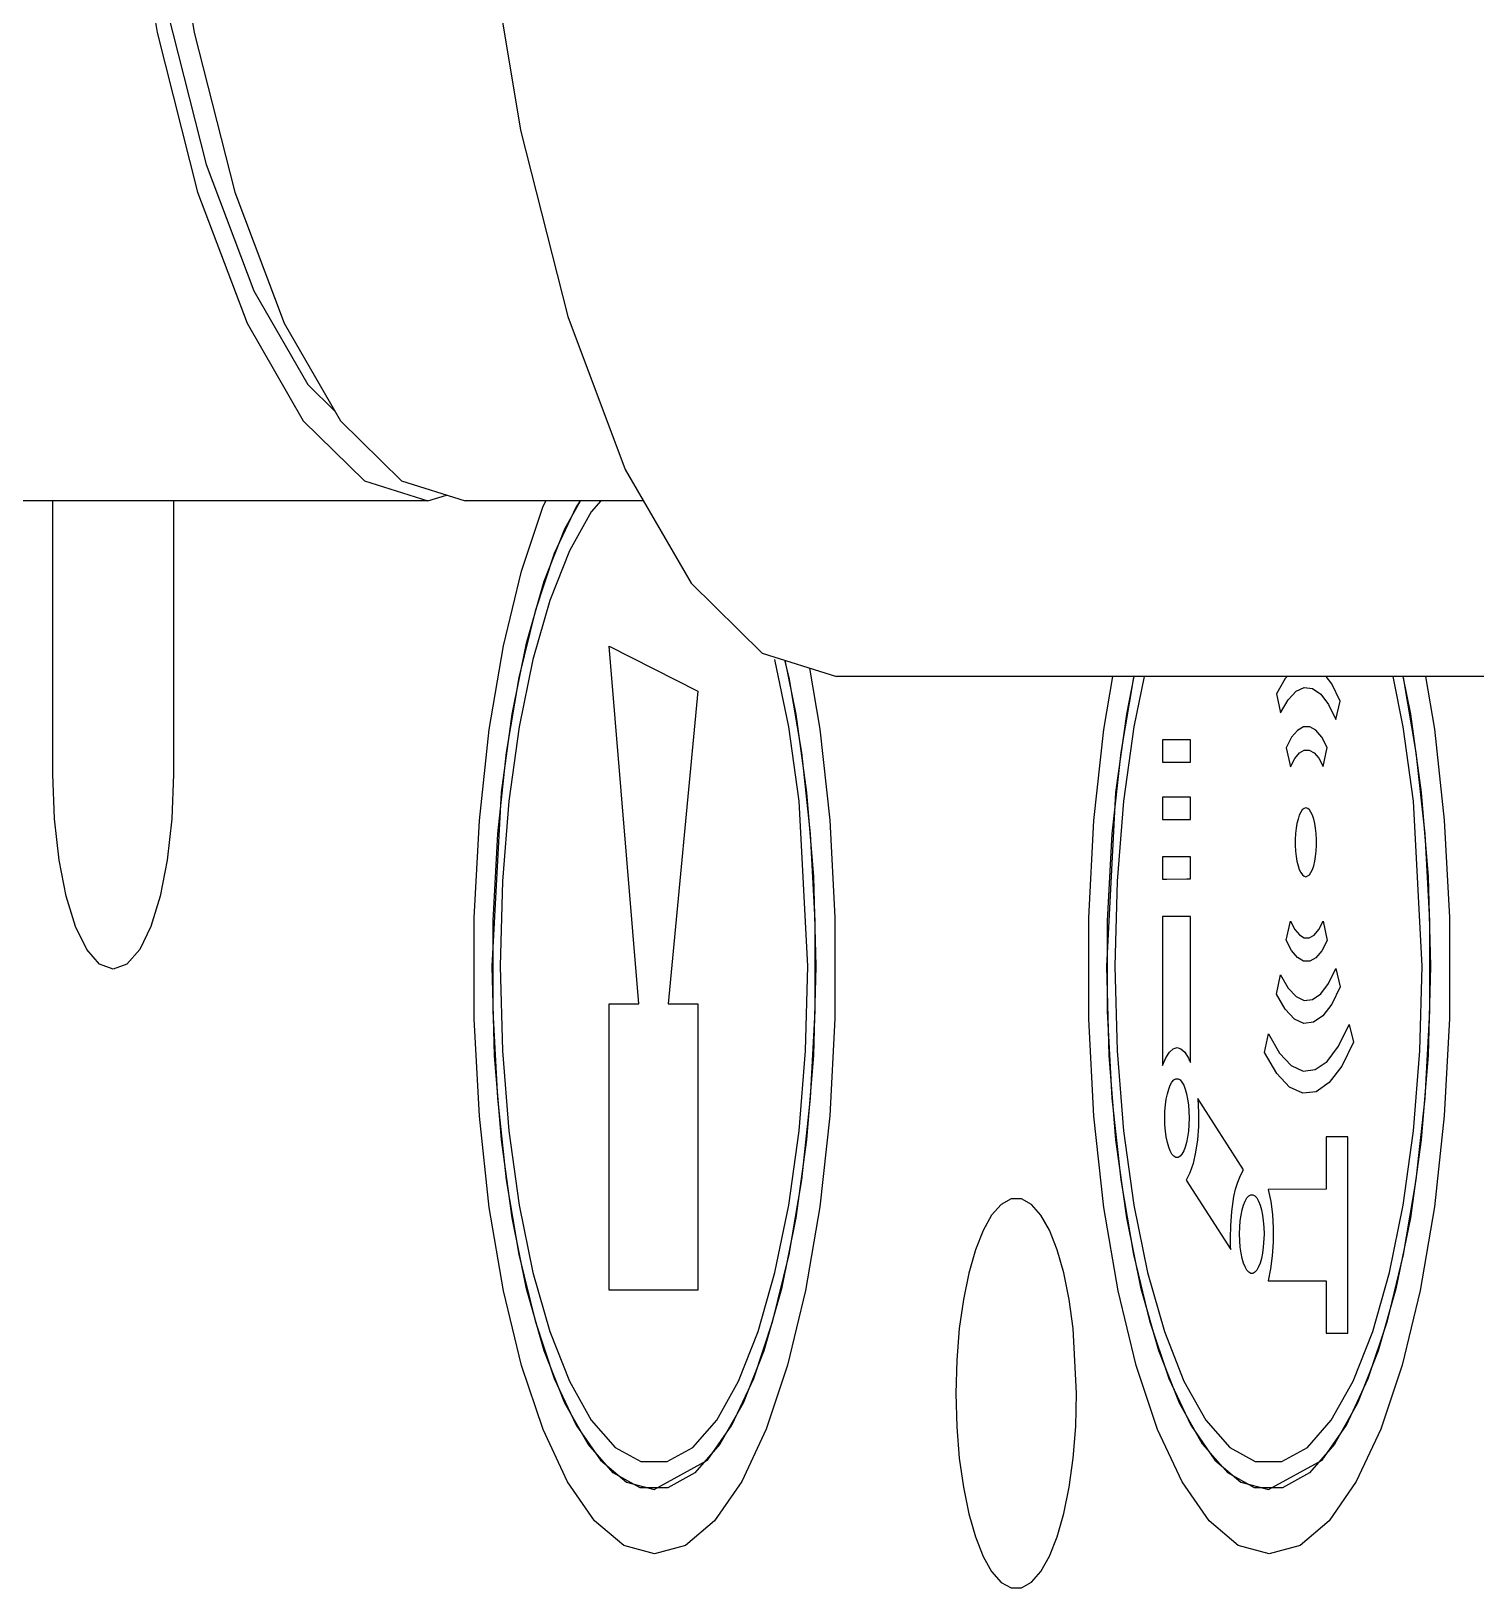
# Model space of a CAD drawing. Extents: x 1551 to 113148, y -1700 to 77018.
# Drawn here: x 14000.6 to 14019.1, y 23647.35 to 23667.28 of the extents above; entities that cross this region are included whole.
import ezdxf

# ---------------------------------------------------------------- set-up
doc = ezdxf.new("R2010")
doc.units = 0
doc.header["$LTSCALE"] = 500
doc.header["$MEASUREMENT"] = 0
doc.linetypes.add('CENTER', pattern=[3, 2.5, -0.25, 0, -0.25])
doc.layers.get('0').update_dxf_attribs({"linetype": 'CONTINUOUS'})

# ---------------------------------------------------------------- blocks, each defined once
blk = doc.blocks.new('platform_top')
at = {"linetype": 'Continuous'}
for p, q in [((-9920.431, 2245.025), (-9920.551, 2244.889)), ((-9920.302, 2245.096), (-9920.431, 2245.025)), ((-9920.169, 2245.097), (-9920.302, 2245.096)), ((-9920.041, 2245.026), (-9920.169, 2245.097)), ((-9919.92, 2244.889), (-9920.041, 2245.026)), ((-9920.551, 2244.889), (-9920.661, 2244.692)), ((-9919.81, 2244.693), (-9919.92, 2244.889)), ((-9923.869, 2244.552), (-9923.473, 2244.661)), ((-9923.473, 2244.661), (-9923.078, 2244.553)), ((-9920.661, 2244.692), (-9920.759, 2244.443)), ((-9919.712, 2244.444), (-9919.81, 2244.693)), ((-9915.999, 2244.552), (-9915.604, 2244.661)), ((-9915.604, 2244.661), (-9915.208, 2244.553)), ((-9924.242, 2244.237), (-9923.869, 2244.552)), ((-9923.078, 2244.553), (-9922.705, 2244.239)), ((-9920.759, 2244.443), (-9920.844, 2244.146)), ((-9919.627, 2244.147), (-9919.712, 2244.444)), ((-9916.372, 2244.237), (-9915.999, 2244.552)), ((-9915.208, 2244.553), (-9914.835, 2244.239)), ((-9924.588, 2243.736), (-9924.242, 2244.237)), ((-9922.705, 2244.239), (-9922.358, 2243.739)), ((-9916.719, 2243.736), (-9916.372, 2244.237)), ((-9914.835, 2244.239), (-9914.488, 2243.739)), ((-9920.844, 2244.146), (-9920.913, 2243.808)), ((-9919.558, 2243.809), (-9919.627, 2244.147)), ((-9923.466, 2243.839), (-9924.153, 2243.461)), ((-9923.113, 2243.742), (-9923.466, 2243.839)), ((-9915.596, 2243.839), (-9916.283, 2243.461)), ((-9915.243, 2243.742), (-9915.596, 2243.839)), ((-9924.902, 2243.065), (-9924.588, 2243.736)), ((-9924.311, 2243.257), (-9923.989, 2243.623)), ((-9923.989, 2243.623), (-9923.645, 2243.814)), ((-9923.645, 2243.814), (-9923.287, 2243.814)), ((-9923.287, 2243.814), (-9922.943, 2243.623)), ((-9922.779, 2243.461), (-9923.113, 2243.742)), ((-9922.943, 2243.623), (-9922.62, 2243.257)), ((-9922.358, 2243.739), (-9922.045, 2243.069)), ((-9920.913, 2243.808), (-9920.964, 2243.434)), ((-9919.506, 2243.436), (-9919.558, 2243.809)), ((-9917.032, 2243.065), (-9916.719, 2243.736)), ((-9916.441, 2243.257), (-9916.119, 2243.623)), ((-9916.119, 2243.623), (-9915.775, 2243.814)), ((-9915.775, 2243.814), (-9915.417, 2243.814)), ((-9915.417, 2243.814), (-9915.073, 2243.623)), ((-9914.909, 2243.461), (-9915.243, 2243.742)), ((-9915.073, 2243.623), (-9914.751, 2243.257)), ((-9914.488, 2243.739), (-9914.175, 2243.069)), ((-9924.153, 2243.461), (-9924.463, 2243.013)), ((-9923.636, 2243.478), (-9923.963, 2243.297)), ((-9923.296, 2243.478), (-9923.636, 2243.478)), ((-9922.969, 2243.297), (-9923.296, 2243.478)), ((-9922.469, 2243.013), (-9922.779, 2243.461)), ((-9920.964, 2243.434), (-9920.997, 2243.031)), ((-9919.474, 2243.033), (-9919.506, 2243.436)), ((-9916.283, 2243.461), (-9916.593, 2243.013)), ((-9915.766, 2243.478), (-9916.093, 2243.297)), ((-9915.426, 2243.478), (-9915.766, 2243.478)), ((-9915.099, 2243.297), (-9915.426, 2243.478)), ((-9914.599, 2243.013), (-9914.909, 2243.461)), ((-9924.607, 2242.731), (-9924.311, 2243.257)), ((-9923.963, 2243.297), (-9924.269, 2242.949)), ((-9922.663, 2242.949), (-9922.969, 2243.297)), ((-9922.62, 2243.257), (-9922.325, 2242.731)), ((-9916.737, 2242.731), (-9916.441, 2243.257)), ((-9916.093, 2243.297), (-9916.399, 2242.949)), ((-9914.793, 2242.949), (-9915.099, 2243.297)), ((-9914.751, 2243.257), (-9914.455, 2242.731)), ((-9925.177, 2242.244), (-9924.902, 2243.065)), ((-9922.045, 2243.069), (-9921.769, 2242.248)), ((-9920.997, 2243.031), (-9921.008, 2242.605)), ((-9919.463, 2242.606), (-9919.474, 2243.033)), ((-9917.307, 2242.244), (-9917.032, 2243.065)), ((-9914.175, 2243.069), (-9913.9, 2242.248)), ((-9924.463, 2243.013), (-9924.743, 2242.414)), ((-9924.269, 2242.949), (-9924.549, 2242.45)), ((-9922.382, 2242.45), (-9922.663, 2242.949)), ((-9922.189, 2242.414), (-9922.469, 2243.013)), ((-9916.593, 2243.013), (-9916.873, 2242.414)), ((-9916.399, 2242.949), (-9916.68, 2242.45)), ((-9914.512, 2242.45), (-9914.793, 2242.949)), ((-9914.319, 2242.414), (-9914.599, 2243.013)), ((-9924.87, 2242.063), (-9924.607, 2242.731)), ((-9922.325, 2242.731), (-9922.061, 2242.063)), ((-9917.001, 2242.063), (-9916.737, 2242.731)), ((-9914.455, 2242.731), (-9914.191, 2242.063)), ((-9924.549, 2242.45), (-9924.8, 2241.815)), ((-9922.132, 2241.815), (-9922.382, 2242.45)), ((-9921.008, 2242.605), (-9920.964, 2241.776)), ((-9919.474, 2242.18), (-9919.463, 2242.606)), ((-9916.68, 2242.45), (-9916.93, 2241.815)), ((-9914.262, 2241.815), (-9914.512, 2242.45)), ((-9925.408, 2241.289), (-9925.177, 2242.244)), ((-9924.743, 2242.414), (-9924.989, 2241.679)), ((-9921.943, 2241.679), (-9922.189, 2242.414)), ((-9921.769, 2242.248), (-9921.538, 2241.293)), ((-9917.538, 2241.289), (-9917.307, 2242.244)), ((-9916.873, 2242.414), (-9917.119, 2241.679)), ((-9914.073, 2241.679), (-9914.319, 2242.414)), ((-9913.9, 2242.248), (-9913.668, 2241.293)), ((-9925.097, 2241.267), (-9924.87, 2242.063)), ((-9922.061, 2242.063), (-9921.834, 2241.267)), ((-9919.506, 2241.777), (-9919.474, 2242.18)), ((-9917.228, 2241.267), (-9917.001, 2242.063)), ((-9914.191, 2242.063), (-9913.964, 2241.267)), ((-9924.203, 2241.833), (-9924.481, 2241.833)), ((-9924.481, 2241.833), (-9924.481, 2239.32)), ((-9924.204, 2241.164), (-9924.203, 2241.833)), ((-9924.989, 2241.679), (-9925.195, 2240.826)), ((-9924.8, 2241.815), (-9925.015, 2241.059)), ((-9921.916, 2241.059), (-9922.132, 2241.815)), ((-9921.736, 2240.826), (-9921.943, 2241.679)), ((-9920.964, 2241.776), (-9920.913, 2241.402)), ((-9919.558, 2241.403), (-9919.506, 2241.777)), ((-9917.119, 2241.679), (-9917.326, 2240.826)), ((-9916.93, 2241.815), (-9917.145, 2241.059)), ((-9914.046, 2241.059), (-9914.262, 2241.815)), ((-9913.866, 2240.826), (-9914.073, 2241.679)), ((-9925.589, 2240.219), (-9925.408, 2241.289)), ((-9925.283, 2240.36), (-9925.097, 2241.267)), ((-9921.834, 2241.267), (-9921.649, 2240.36)), ((-9921.538, 2241.293), (-9921.356, 2240.224)), ((-9920.913, 2241.402), (-9920.844, 2241.064)), ((-9919.627, 2241.065), (-9919.558, 2241.403)), ((-9917.72, 2240.219), (-9917.538, 2241.289)), ((-9917.413, 2240.36), (-9917.228, 2241.267)), ((-9916.156, 2241.284), (-9915.023, 2241.284)), ((-9916.156, 2237.617), (-9916.156, 2241.284)), ((-9915.023, 2241.284), (-9915.023, 2237.617)), ((-9913.964, 2241.267), (-9913.779, 2240.36)), ((-9913.668, 2241.293), (-9913.487, 2240.224)), ((-9925.015, 2241.059), (-9925.191, 2240.198)), ((-9923.459, 2241.165), (-9924.204, 2241.164)), ((-9923.492, 2241.013), (-9923.459, 2241.165)), ((-9923.338, 2240.987), (-9923.316, 2241.027)), ((-9923.316, 2241.027), (-9923.291, 2241.055)), ((-9923.291, 2241.055), (-9923.265, 2241.069)), ((-9923.265, 2241.069), (-9923.238, 2241.069)), ((-9923.238, 2241.069), (-9923.212, 2241.055)), ((-9923.212, 2241.055), (-9923.188, 2241.027)), ((-9923.188, 2241.027), (-9923.166, 2240.987)), ((-9921.74, 2240.197), (-9921.916, 2241.059)), ((-9920.844, 2241.064), (-9920.759, 2240.767)), ((-9919.711, 2240.768), (-9919.627, 2241.065)), ((-9917.145, 2241.059), (-9917.321, 2240.198)), ((-9913.871, 2240.197), (-9914.046, 2241.059)), ((-9923.526, 2240.671), (-9923.514, 2240.846)), ((-9923.514, 2240.846), (-9923.492, 2241.013)), ((-9923.389, 2240.809), (-9923.375, 2240.877)), ((-9923.375, 2240.877), (-9923.358, 2240.937)), ((-9923.358, 2240.937), (-9923.338, 2240.987)), ((-9923.166, 2240.987), (-9923.146, 2240.937)), ((-9923.146, 2240.937), (-9923.129, 2240.877)), ((-9923.129, 2240.877), (-9923.115, 2240.809)), ((-9925.195, 2240.826), (-9925.358, 2239.87)), ((-9923.527, 2240.492), (-9923.526, 2240.671)), ((-9923.408, 2240.566), (-9923.399, 2240.733)), ((-9923.399, 2240.733), (-9923.389, 2240.809)), ((-9923.115, 2240.809), (-9923.104, 2240.733)), ((-9923.104, 2240.733), (-9923.098, 2240.652)), ((-9923.098, 2240.652), (-9923.096, 2240.565)), ((-9922.412, 2239.876), (-9922.982, 2240.762)), ((-9922.982, 2240.762), (-9922.98, 2240.721)), ((-9922.98, 2240.721), (-9922.978, 2240.614)), ((-9921.574, 2239.87), (-9921.736, 2240.826)), ((-9920.759, 2240.767), (-9920.661, 2240.518)), ((-9919.81, 2240.519), (-9919.711, 2240.768)), ((-9917.326, 2240.826), (-9917.488, 2239.87)), ((-9913.704, 2239.87), (-9913.866, 2240.826)), ((-9923.517, 2240.315), (-9923.527, 2240.492)), ((-9923.406, 2240.479), (-9923.408, 2240.566)), ((-9923.399, 2240.398), (-9923.406, 2240.479)), ((-9923.098, 2240.479), (-9923.104, 2240.398)), ((-9923.096, 2240.565), (-9923.098, 2240.479)), ((-9922.981, 2240.459), (-9922.994, 2240.276)), ((-9922.978, 2240.614), (-9922.981, 2240.459)), ((-9920.661, 2240.518), (-9920.55, 2240.322)), ((-9919.92, 2240.323), (-9919.81, 2240.519)), ((-9925.421, 2239.358), (-9925.283, 2240.36)), ((-9923.495, 2240.148), (-9923.517, 2240.315)), ((-9923.389, 2240.322), (-9923.399, 2240.398)), ((-9923.375, 2240.254), (-9923.389, 2240.322)), ((-9923.358, 2240.194), (-9923.375, 2240.254)), ((-9923.129, 2240.254), (-9923.146, 2240.194)), ((-9923.115, 2240.322), (-9923.129, 2240.254)), ((-9923.104, 2240.398), (-9923.115, 2240.322)), ((-9922.994, 2240.276), (-9923.022, 2240.084)), ((-9921.649, 2240.36), (-9921.511, 2239.358)), ((-9920.55, 2240.322), (-9920.43, 2240.186)), ((-9920.04, 2240.186), (-9919.92, 2240.323)), ((-9917.551, 2239.358), (-9917.413, 2240.36)), ((-9913.779, 2240.36), (-9913.641, 2239.358)), ((-9925.716, 2239.052), (-9925.589, 2240.219)), ((-9925.191, 2240.198), (-9925.323, 2239.246)), ((-9923.463, 2239.994), (-9923.495, 2240.148)), ((-9923.338, 2240.143), (-9923.358, 2240.194)), ((-9923.316, 2240.104), (-9923.338, 2240.143)), ((-9923.291, 2240.076), (-9923.316, 2240.104)), ((-9923.265, 2240.062), (-9923.291, 2240.076)), ((-9923.238, 2240.062), (-9923.265, 2240.062)), ((-9923.212, 2240.076), (-9923.238, 2240.062)), ((-9923.188, 2240.104), (-9923.212, 2240.076)), ((-9923.166, 2240.143), (-9923.188, 2240.104)), ((-9923.146, 2240.194), (-9923.166, 2240.143)), ((-9923.022, 2240.084), (-9923.044, 2239.99)), ((-9921.609, 2239.246), (-9921.74, 2240.197)), ((-9921.356, 2240.224), (-9921.23, 2239.057)), ((-9920.43, 2240.186), (-9920.302, 2240.115)), ((-9920.302, 2240.115), (-9920.168, 2240.115)), ((-9920.168, 2240.115), (-9920.04, 2240.186)), ((-9917.846, 2239.052), (-9917.72, 2240.219)), ((-9917.321, 2240.198), (-9917.453, 2239.246)), ((-9913.739, 2239.246), (-9913.871, 2240.197)), ((-9913.487, 2240.224), (-9913.36, 2239.057)), ((-9925.358, 2239.87), (-9925.471, 2238.826)), ((-9924.203, 2239.992), (-9923.463, 2239.994)), ((-9924.203, 2239.32), (-9924.203, 2239.992)), ((-9923.071, 2239.9), (-9923.105, 2239.818)), ((-9923.044, 2239.99), (-9923.071, 2239.9)), ((-9922.46, 2239.782), (-9922.412, 2239.876)), ((-9921.46, 2238.826), (-9921.574, 2239.87)), ((-9917.488, 2239.87), (-9917.601, 2238.826)), ((-9913.591, 2238.826), (-9913.704, 2239.87)), ((-9923.105, 2239.818), (-9923.146, 2239.745)), ((-9923.146, 2239.745), (-9922.56, 2238.831)), ((-9922.531, 2239.517), (-9922.5, 2239.661)), ((-9922.5, 2239.661), (-9922.46, 2239.782)), ((-9922.554, 2239.358), (-9922.531, 2239.517)), ((-9922.416, 2239.392), (-9922.399, 2239.452)), ((-9922.399, 2239.452), (-9922.379, 2239.502)), ((-9922.379, 2239.502), (-9922.357, 2239.542)), ((-9922.357, 2239.542), (-9922.333, 2239.57)), ((-9922.333, 2239.57), (-9922.307, 2239.584)), ((-9922.307, 2239.584), (-9922.28, 2239.584)), ((-9922.28, 2239.584), (-9922.254, 2239.57)), ((-9922.254, 2239.57), (-9922.229, 2239.542)), ((-9922.229, 2239.542), (-9922.207, 2239.502)), ((-9922.207, 2239.502), (-9922.187, 2239.452)), ((-9922.187, 2239.452), (-9922.17, 2239.392)), ((-9925.508, 2238.277), (-9925.421, 2239.358)), ((-9925.323, 2239.246), (-9925.405, 2238.22)), ((-9924.481, 2239.32), (-9924.203, 2239.32)), ((-9922.567, 2239.187), (-9922.554, 2239.358)), ((-9922.449, 2239.08), (-9922.441, 2239.248)), ((-9922.441, 2239.248), (-9922.43, 2239.324)), ((-9922.43, 2239.324), (-9922.416, 2239.392)), ((-9922.17, 2239.392), (-9922.156, 2239.323)), ((-9922.156, 2239.323), (-9922.146, 2239.248)), ((-9922.146, 2239.248), (-9922.139, 2239.166)), ((-9921.527, 2238.22), (-9921.609, 2239.246)), ((-9921.511, 2239.358), (-9921.424, 2238.278)), ((-9917.638, 2238.277), (-9917.551, 2239.358)), ((-9917.453, 2239.246), (-9917.535, 2238.22)), ((-9913.657, 2238.22), (-9913.739, 2239.246)), ((-9913.641, 2239.358), (-9913.554, 2238.278)), ((-9925.782, 2237.806), (-9925.716, 2239.052)), ((-9922.569, 2239.009), (-9922.567, 2239.187)), ((-9922.447, 2238.994), (-9922.449, 2239.08)), ((-9922.139, 2239.166), (-9922.137, 2239.08)), ((-9922.137, 2239.08), (-9922.139, 2238.994)), ((-9921.23, 2239.057), (-9921.164, 2237.811)), ((-9917.912, 2237.806), (-9917.846, 2239.052)), ((-9913.36, 2239.057), (-9913.294, 2237.811)), ((-9922.56, 2238.831), (-9922.569, 2239.009)), ((-9922.441, 2238.913), (-9922.447, 2238.994)), ((-9922.43, 2238.837), (-9922.441, 2238.913)), ((-9922.416, 2238.769), (-9922.43, 2238.837)), ((-9922.156, 2238.837), (-9922.17, 2238.769)), ((-9922.146, 2238.913), (-9922.156, 2238.837)), ((-9922.139, 2238.994), (-9922.146, 2238.913)), ((-9925.471, 2238.826), (-9925.53, 2237.712)), ((-9924.243, 2238.627), (-9924.075, 2238.743)), ((-9924.075, 2238.743), (-9923.904, 2238.762)), ((-9923.904, 2238.762), (-9923.735, 2238.685)), ((-9923.735, 2238.685), (-9923.57, 2238.511)), ((-9922.399, 2238.709), (-9922.416, 2238.769)), ((-9922.379, 2238.658), (-9922.399, 2238.709)), ((-9922.357, 2238.619), (-9922.379, 2238.658)), ((-9922.207, 2238.658), (-9922.229, 2238.619)), ((-9922.187, 2238.709), (-9922.207, 2238.658)), ((-9922.17, 2238.769), (-9922.187, 2238.709)), ((-9921.401, 2237.712), (-9921.46, 2238.826)), ((-9917.601, 2238.826), (-9917.66, 2237.712)), ((-9913.532, 2237.712), (-9913.591, 2238.826)), ((-9924.403, 2238.415), (-9924.243, 2238.627)), ((-9924.064, 2238.46), (-9924.217, 2238.355)), ((-9923.909, 2238.478), (-9924.064, 2238.46)), ((-9923.755, 2238.408), (-9923.909, 2238.478)), ((-9923.57, 2238.511), (-9923.416, 2238.24)), ((-9922.333, 2238.591), (-9922.357, 2238.619)), ((-9922.307, 2238.577), (-9922.333, 2238.591)), ((-9922.28, 2238.577), (-9922.307, 2238.577)), ((-9922.254, 2238.591), (-9922.28, 2238.577)), ((-9922.229, 2238.619), (-9922.254, 2238.591)), ((-9925.538, 2237.134), (-9925.508, 2238.277)), ((-9924.552, 2238.108), (-9924.403, 2238.415)), ((-9924.217, 2238.355), (-9924.362, 2238.162)), ((-9923.605, 2238.249), (-9923.755, 2238.408)), ((-9923.465, 2238.003), (-9923.605, 2238.249)), ((-9923.416, 2238.24), (-9923.465, 2238.003)), ((-9922.462, 2238.36), (-9922.465, 2238.367)), ((-9922.465, 2238.367), (-9922.465, 2236.5)), ((-9922.458, 2238.353), (-9922.462, 2238.36)), ((-9922.454, 2238.345), (-9922.458, 2238.353)), ((-9922.451, 2238.338), (-9922.454, 2238.345)), ((-9922.447, 2238.33), (-9922.451, 2238.338)), ((-9922.444, 2238.322), (-9922.447, 2238.33)), ((-9922.441, 2238.313), (-9922.444, 2238.322)), ((-9922.394, 2238.237), (-9922.441, 2238.313)), ((-9922.344, 2238.192), (-9922.394, 2238.237)), ((-9922.196, 2238.237), (-9922.244, 2238.193)), ((-9922.15, 2238.309), (-9922.196, 2238.237)), ((-9922.107, 2238.407), (-9922.15, 2238.309)), ((-9922.107, 2236.501), (-9922.107, 2238.407)), ((-9921.424, 2238.278), (-9921.394, 2237.135)), ((-9917.668, 2237.134), (-9917.638, 2238.277)), ((-9913.554, 2238.278), (-9913.524, 2237.135)), ((-9925.405, 2238.22), (-9925.433, 2237.135)), ((-9924.498, 2237.882), (-9924.552, 2238.108)), ((-9924.362, 2238.162), (-9924.498, 2237.882)), ((-9922.294, 2238.178), (-9922.344, 2238.192)), ((-9922.244, 2238.193), (-9922.294, 2238.178)), ((-9921.498, 2237.134), (-9921.527, 2238.22)), ((-9917.535, 2238.22), (-9917.564, 2237.135)), ((-9913.628, 2237.134), (-9913.657, 2238.22)), ((-9924.161, 2237.771), (-9924.041, 2237.854)), ((-9924.041, 2237.854), (-9923.919, 2237.868)), ((-9923.919, 2237.868), (-9923.797, 2237.813)), ((-9925.782, 2236.512), (-9925.782, 2237.806)), ((-9925.53, 2237.712), (-9925.53, 2236.555)), ((-9924.276, 2237.62), (-9924.161, 2237.771)), ((-9923.797, 2237.813), (-9923.68, 2237.688)), ((-9923.68, 2237.688), (-9923.569, 2237.494)), ((-9921.401, 2236.555), (-9921.401, 2237.712)), ((-9921.164, 2237.811), (-9921.164, 2236.517)), ((-9917.912, 2236.512), (-9917.912, 2237.806)), ((-9917.66, 2237.712), (-9917.66, 2236.555)), ((-9913.532, 2236.555), (-9913.532, 2237.712)), ((-9913.294, 2237.811), (-9913.294, 2236.517)), ((-9924.382, 2237.399), (-9924.276, 2237.62)), ((-9924.134, 2237.489), (-9924.234, 2237.357)), ((-9924.03, 2237.561), (-9924.134, 2237.489)), ((-9923.923, 2237.573), (-9924.03, 2237.561)), ((-9923.818, 2237.525), (-9923.923, 2237.573)), ((-9923.716, 2237.417), (-9923.818, 2237.525)), ((-9923.569, 2237.494), (-9923.619, 2237.248)), ((-9915.777, 2237.617), (-9916.156, 2237.617)), ((-9916.156, 2233.614), (-9915.777, 2237.617)), ((-9915.023, 2237.617), (-9915.4, 2237.617)), ((-9915.4, 2237.617), (-9915.023, 2233.039)), ((-9924.327, 2237.166), (-9924.382, 2237.399)), ((-9924.234, 2237.357), (-9924.327, 2237.166)), ((-9923.619, 2237.248), (-9923.716, 2237.417)), ((-9925.508, 2235.99), (-9925.538, 2237.134)), ((-9925.433, 2237.135), (-9925.323, 2235.022)), ((-9924.072, 2237.027), (-9923.994, 2237.071)), ((-9923.994, 2237.071), (-9923.915, 2237.071)), ((-9923.915, 2237.071), (-9923.837, 2237.026)), ((-9921.527, 2236.048), (-9921.498, 2237.134)), ((-9921.394, 2237.135), (-9921.511, 2234.91)), ((-9917.638, 2235.99), (-9917.668, 2237.134)), ((-9917.564, 2237.135), (-9917.453, 2235.022)), ((-9913.657, 2236.048), (-9913.628, 2237.134)), ((-9913.524, 2237.135), (-9913.641, 2234.91)), ((-9909.01, 2236.921), (-9908.847, 2237.109)), ((-9908.847, 2237.109), (-9908.67, 2237.175)), ((-9908.67, 2237.175), (-9908.493, 2237.109)), ((-9908.493, 2237.109), (-9908.331, 2236.921)), ((-9924.218, 2236.805), (-9924.147, 2236.938)), ((-9924.147, 2236.938), (-9924.072, 2237.027)), ((-9923.837, 2237.026), (-9923.761, 2236.936)), ((-9923.761, 2236.936), (-9923.691, 2236.801)), ((-9909.153, 2236.626), (-9909.01, 2236.921)), ((-9908.331, 2236.921), (-9908.188, 2236.626)), ((-9924.164, 2236.561), (-9924.218, 2236.805)), ((-9924.108, 2236.667), (-9924.164, 2236.561)), ((-9924.048, 2236.737), (-9924.108, 2236.667)), ((-9923.986, 2236.773), (-9924.048, 2236.737)), ((-9923.923, 2236.772), (-9923.986, 2236.773)), ((-9923.861, 2236.736), (-9923.923, 2236.772)), ((-9923.801, 2236.665), (-9923.861, 2236.736)), ((-9923.745, 2236.558), (-9923.801, 2236.665)), ((-9923.691, 2236.801), (-9923.745, 2236.558)), ((-9925.716, 2235.266), (-9925.782, 2236.512)), ((-9925.53, 2236.555), (-9925.471, 2235.441)), ((-9922.465, 2236.5), (-9922.107, 2236.501)), ((-9921.46, 2235.441), (-9921.401, 2236.555)), ((-9921.164, 2236.517), (-9921.229, 2235.271)), ((-9917.846, 2235.266), (-9917.912, 2236.512)), ((-9917.66, 2236.555), (-9917.601, 2235.441)), ((-9913.591, 2235.441), (-9913.532, 2236.555)), ((-9913.294, 2236.517), (-9913.36, 2235.271)), ((-9909.272, 2236.239), (-9909.153, 2236.626)), ((-9908.188, 2236.626), (-9908.068, 2236.239)), ((-9921.609, 2235.022), (-9921.527, 2236.048)), ((-9913.739, 2235.022), (-9913.657, 2236.048)), ((-9909.363, 2235.776), (-9909.272, 2236.239)), ((-9908.068, 2236.239), (-9907.977, 2235.776)), ((-9925.421, 2234.91), (-9925.508, 2235.99)), ((-9924.044, 2235.849), (-9924.057, 2235.792)), ((-9924.028, 2235.897), (-9924.044, 2235.849)), ((-9924.009, 2235.936), (-9924.028, 2235.897)), ((-9923.989, 2235.966), (-9924.009, 2235.936)), ((-9923.944, 2235.99), (-9923.989, 2235.966)), ((-9923.921, 2235.984), (-9923.944, 2235.99)), ((-9923.899, 2235.966), (-9923.921, 2235.984)), ((-9923.878, 2235.936), (-9923.899, 2235.966)), ((-9923.86, 2235.897), (-9923.878, 2235.936)), ((-9923.844, 2235.849), (-9923.86, 2235.897)), ((-9923.83, 2235.792), (-9923.844, 2235.849)), ((-9922.42, 2236.019), (-9922.465, 2236.019)), ((-9922.465, 2236.019), (-9922.465, 2235.734)), ((-9922.164, 2236.02), (-9922.42, 2236.019)), ((-9922.123, 2236.02), (-9922.164, 2236.02)), ((-9922.107, 2236.02), (-9922.123, 2236.02)), ((-9922.107, 2235.734), (-9922.107, 2236.02)), ((-9917.551, 2234.91), (-9917.638, 2235.99)), ((-9924.076, 2235.661), (-9924.079, 2235.588)), ((-9924.068, 2235.73), (-9924.076, 2235.661)), ((-9924.057, 2235.792), (-9924.068, 2235.73)), ((-9923.819, 2235.73), (-9923.83, 2235.792)), ((-9923.812, 2235.661), (-9923.819, 2235.73)), ((-9923.808, 2235.588), (-9923.812, 2235.661)), ((-9922.465, 2235.734), (-9922.107, 2235.734)), ((-9909.421, 2235.25), (-9909.363, 2235.776)), ((-9907.977, 2235.776), (-9907.919, 2235.25)), ((-9924.079, 2235.588), (-9924.079, 2235.512)), ((-9924.079, 2235.512), (-9924.076, 2235.438)), ((-9923.812, 2235.438), (-9923.808, 2235.512)), ((-9923.808, 2235.512), (-9923.808, 2235.588)), ((-9925.589, 2234.099), (-9925.716, 2235.266)), ((-9925.471, 2235.441), (-9925.358, 2234.398)), ((-9924.076, 2235.438), (-9924.068, 2235.37)), ((-9924.068, 2235.37), (-9924.057, 2235.307)), ((-9924.057, 2235.307), (-9924.044, 2235.251)), ((-9924.044, 2235.251), (-9924.028, 2235.203)), ((-9923.86, 2235.203), (-9923.844, 2235.251)), ((-9923.844, 2235.251), (-9923.83, 2235.307)), ((-9923.83, 2235.307), (-9923.819, 2235.37)), ((-9923.819, 2235.37), (-9923.812, 2235.438)), ((-9922.359, 2235.256), (-9922.465, 2235.256)), ((-9922.465, 2235.256), (-9922.465, 2234.97)), ((-9922.122, 2235.257), (-9922.359, 2235.256)), ((-9922.106, 2235.257), (-9922.122, 2235.257)), ((-9922.106, 2234.97), (-9922.106, 2235.257)), ((-9921.574, 2234.398), (-9921.46, 2235.441)), ((-9921.229, 2235.271), (-9921.356, 2234.104)), ((-9917.719, 2234.099), (-9917.846, 2235.266)), ((-9917.601, 2235.441), (-9917.488, 2234.398)), ((-9913.704, 2234.398), (-9913.591, 2235.441)), ((-9913.36, 2235.271), (-9913.486, 2234.104)), ((-9909.442, 2234.678), (-9909.421, 2235.25)), ((-9907.919, 2235.25), (-9907.899, 2234.678)), ((-9924.028, 2235.203), (-9924.009, 2235.163)), ((-9924.009, 2235.163), (-9923.989, 2235.134)), ((-9923.989, 2235.134), (-9923.967, 2235.115)), ((-9923.967, 2235.115), (-9923.944, 2235.109)), ((-9923.944, 2235.109), (-9923.92, 2235.115)), ((-9923.92, 2235.115), (-9923.898, 2235.134)), ((-9923.898, 2235.134), (-9923.878, 2235.163)), ((-9923.878, 2235.163), (-9923.86, 2235.203)), ((-9925.283, 2233.908), (-9925.421, 2234.91)), ((-9925.323, 2235.022), (-9925.191, 2234.07)), ((-9922.465, 2234.97), (-9922.106, 2234.97)), ((-9921.74, 2234.07), (-9921.609, 2235.022)), ((-9921.511, 2234.91), (-9921.649, 2233.908)), ((-9917.413, 2233.908), (-9917.551, 2234.91)), ((-9917.453, 2235.022), (-9917.321, 2234.07)), ((-9913.871, 2234.07), (-9913.739, 2235.022)), ((-9913.641, 2234.91), (-9913.779, 2233.908)), ((-9909.442, 2231.178), (-9909.442, 2234.678)), ((-9907.899, 2234.678), (-9907.899, 2231.178)), ((-9924.164, 2234.58), (-9924.218, 2234.336)), ((-9924.108, 2234.474), (-9924.164, 2234.58)), ((-9924.048, 2234.404), (-9924.108, 2234.474)), ((-9923.801, 2234.476), (-9923.861, 2234.405)), ((-9923.745, 2234.583), (-9923.801, 2234.476)), ((-9923.691, 2234.34), (-9923.745, 2234.583)), ((-9922.42, 2234.522), (-9922.465, 2234.522)), ((-9922.465, 2234.522), (-9922.465, 2234.236)), ((-9922.164, 2234.522), (-9922.42, 2234.522)), ((-9922.122, 2234.522), (-9922.164, 2234.522)), ((-9922.106, 2234.522), (-9922.122, 2234.522)), ((-9922.106, 2234.236), (-9922.106, 2234.522)), ((-9925.358, 2234.398), (-9925.195, 2233.441)), ((-9924.218, 2234.336), (-9924.147, 2234.203)), ((-9923.986, 2234.369), (-9924.048, 2234.404)), ((-9923.923, 2234.369), (-9923.986, 2234.369)), ((-9923.861, 2234.405), (-9923.923, 2234.369)), ((-9923.761, 2234.205), (-9923.691, 2234.34)), ((-9921.736, 2233.441), (-9921.574, 2234.398)), ((-9917.488, 2234.398), (-9917.326, 2233.441)), ((-9913.866, 2233.441), (-9913.704, 2234.398)), ((-9925.475, 2233.428), (-9925.589, 2234.099)), ((-9925.191, 2234.07), (-9925.06, 2233.428)), ((-9924.147, 2234.203), (-9924.072, 2234.114)), ((-9924.072, 2234.114), (-9923.994, 2234.07)), ((-9923.994, 2234.07), (-9923.915, 2234.071)), ((-9923.915, 2234.071), (-9923.837, 2234.116)), ((-9923.837, 2234.116), (-9923.761, 2234.205)), ((-9922.465, 2234.236), (-9922.106, 2234.236)), ((-9921.871, 2233.428), (-9921.74, 2234.07)), ((-9921.356, 2234.104), (-9921.47, 2233.428)), ((-9917.586, 2233.318), (-9917.719, 2234.099)), ((-9917.321, 2234.07), (-9917.145, 2233.209)), ((-9914.046, 2233.209), (-9913.871, 2234.07)), ((-9913.486, 2234.104), (-9913.668, 2233.034)), ((-9925.185, 2233.428), (-9925.283, 2233.908)), ((-9924.327, 2233.975), (-9924.382, 2233.742)), ((-9924.234, 2233.784), (-9924.327, 2233.975)), ((-9923.619, 2233.893), (-9923.716, 2233.724)), ((-9923.569, 2233.647), (-9923.619, 2233.893)), ((-9921.649, 2233.908), (-9921.747, 2233.428)), ((-9917.272, 2233.218), (-9917.413, 2233.908)), ((-9913.779, 2233.908), (-9913.964, 2233.001)), ((-9924.382, 2233.742), (-9924.276, 2233.521)), ((-9924.134, 2233.652), (-9924.234, 2233.784)), ((-9924.03, 2233.58), (-9924.134, 2233.652)), ((-9923.716, 2233.724), (-9923.818, 2233.616)), ((-9924.276, 2233.521), (-9924.205, 2233.428)), ((-9923.923, 2233.568), (-9924.03, 2233.58)), ((-9923.818, 2233.616), (-9923.923, 2233.568)), ((-9923.703, 2233.428), (-9923.68, 2233.453)), ((-9923.68, 2233.453), (-9923.569, 2233.647)), ((-9915.023, 2233.039), (-9916.156, 2233.614)), ((-9932.198, 2233.428), (-9917.932, 2233.428)), ((-9917.326, 2233.441), (-9917.272, 2233.218)), ((-9914.073, 2232.588), (-9913.866, 2233.441)), ((-9914.262, 2232.453), (-9914.046, 2233.209)), ((-9913.964, 2233.001), (-9914.191, 2232.205)), ((-9913.668, 2233.034), (-9913.899, 2232.079)), ((-9914.319, 2231.853), (-9914.073, 2232.588)), ((-9914.512, 2231.817), (-9914.262, 2232.453)), ((-9914.191, 2232.205), (-9914.455, 2231.536)), ((-9913.899, 2232.079), (-9914.174, 2231.257)), ((-9914.793, 2231.318), (-9914.512, 2231.817)), ((-9914.599, 2231.254), (-9914.319, 2231.853)), ((-9914.455, 2231.536), (-9914.656, 2231.178)), ((-9914.916, 2231.178), (-9914.793, 2231.318)), ((-9915.462, 2231.178), (-9913.177, 2231.178)), ((-9914.651, 2231.178), (-9914.599, 2231.254)), ((-9914.174, 2231.257), (-9914.21, 2231.178)), ((-9912.363, 2230.919), (-9913.177, 2231.178)), ((-9912.701, 2231.178), (-9912.939, 2231.103)), ((-9912.701, 2231.178), (-9903.898, 2231.178))]:
    blk.add_line(p, q, dxfattribs=at)
for points in [[(-9915.228, 2230.774), (-9916.07, 2232.23), (-9916.983, 2233.126), (-9917.932, 2233.428)], [(-9908.53, 2217.678), (-9908.61, 2220.312), (-9908.847, 2222.845), (-9909.233, 2225.179), (-9909.752, 2227.224), (-9910.384, 2228.903), (-9911.105, 2230.151), (-9911.888, 2230.919), (-9912.701, 2231.178)], [(-9909.005, 2217.678), (-9909.085, 2220.312), (-9909.323, 2222.845), (-9909.708, 2225.179), (-9910.227, 2227.224), (-9910.859, 2228.903), (-9911.58, 2230.151), (-9912.363, 2230.919)], [(-9913.065, 2217.678), (-9913.159, 2220.751), (-9913.436, 2223.706), (-9913.885, 2226.429), (-9914.491, 2228.815), (-9915.228, 2230.774)], [(-9908.684, 2217.678), (-9908.761, 2220.215), (-9908.99, 2222.653), (-9909.361, 2224.901), (-9909.861, 2226.871), (-9910.47, 2228.488), (-9911.164, 2229.689), (-9911.509, 2230.028)]]:
    blk.add_lwpolyline(points, dxfattribs=at)

msp = doc.modelspace()

# ---------------------------------------------------------------- block references
at = {"linetype": 'CENTER', "rotation": 180}
msp.add_blockref('platform_top', (4092.981, 25892.444), dxfattribs=at)

doc.saveas('drawing.dxf')
